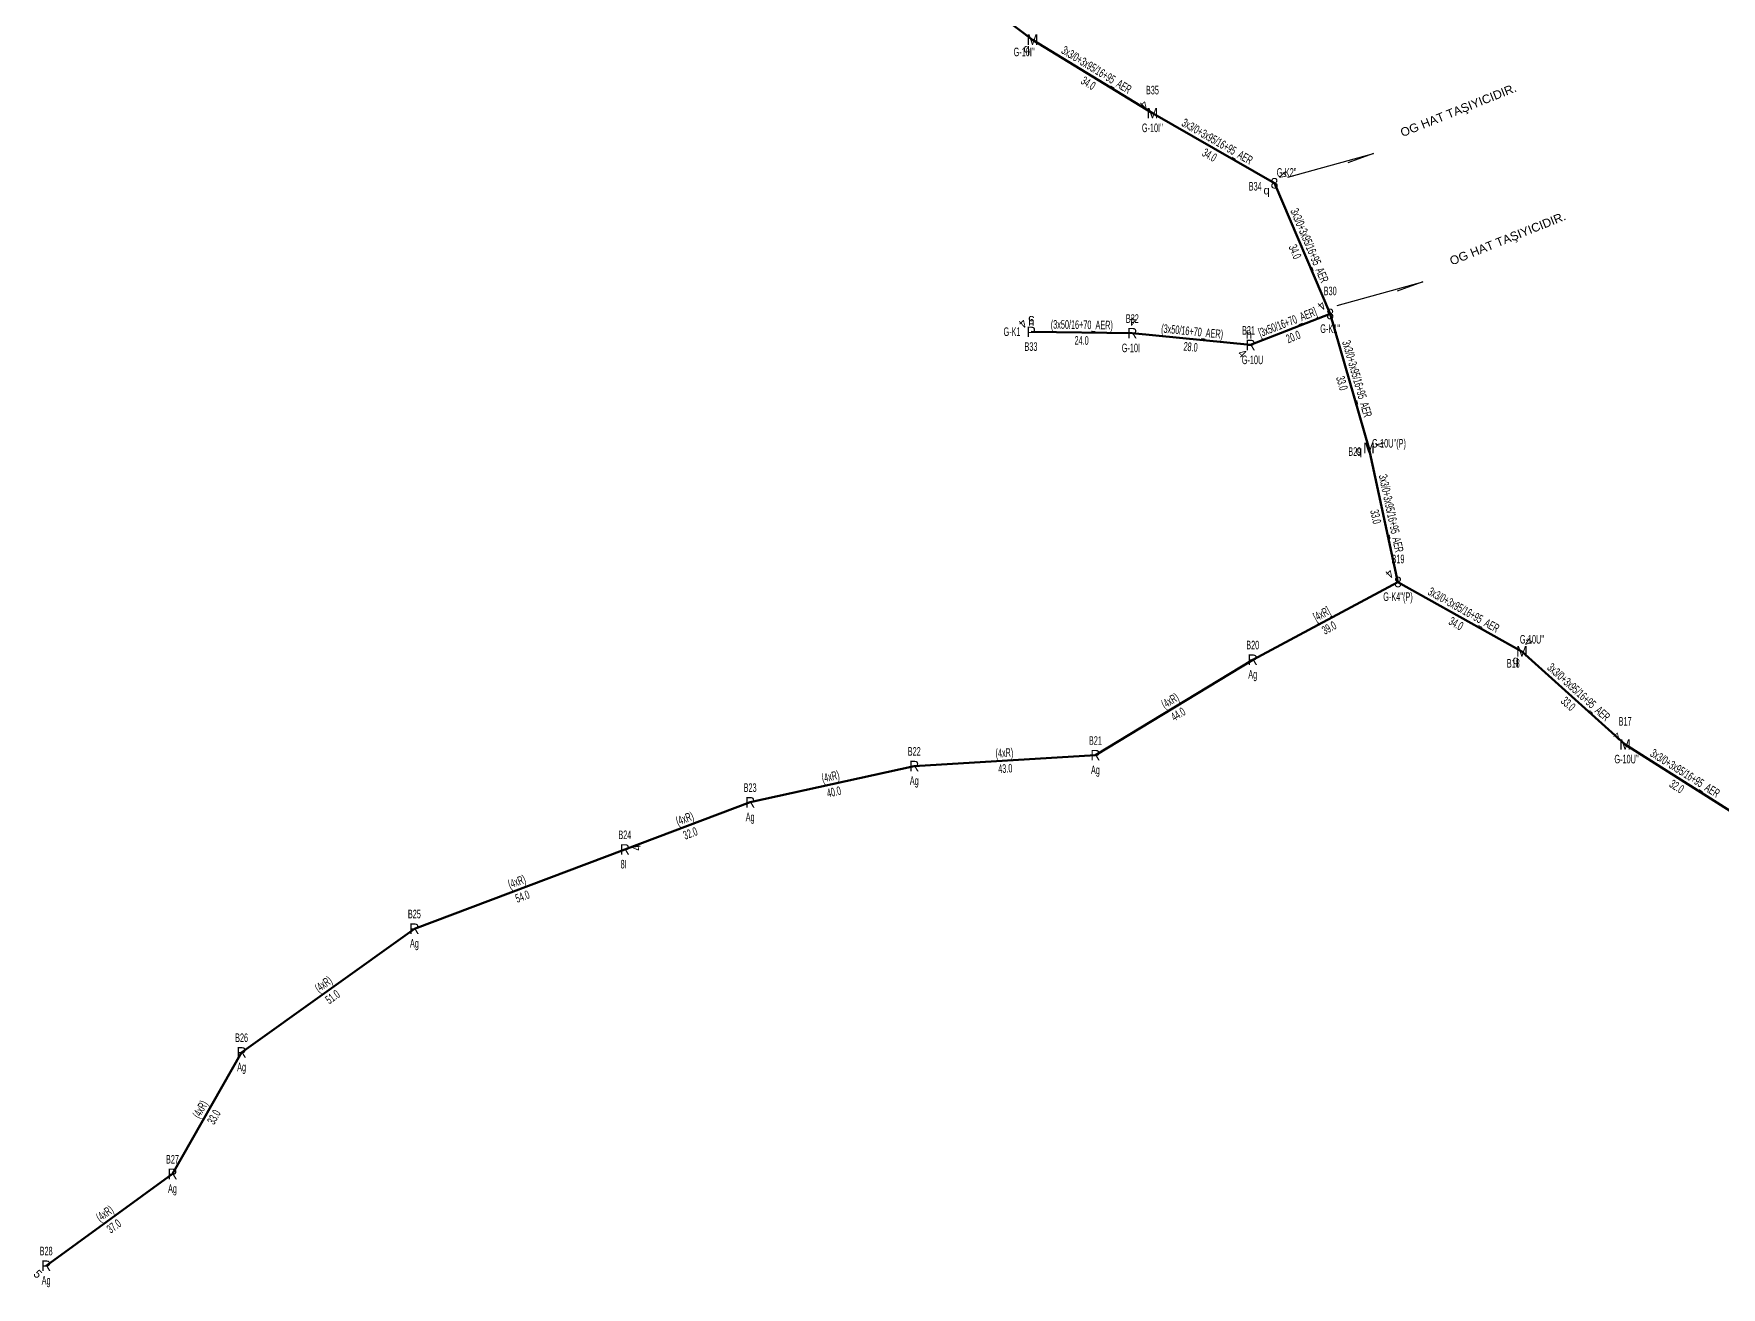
# Model space of a CAD drawing. Header units: millimetres. Extents: x 533588 to 538589, y 4082985 to 4086946.
# Drawn here: x 536640.9 to 537043.6, y 4084707.4 to 4085006.6 of the extents above; entities that cross this region are included whole.
import ezdxf
from ezdxf.enums import TextEntityAlignment as Align

# ---------------------------------------------------------------- set-up
doc = ezdxf.new("R2010")
doc.units = ezdxf.units.MM
for name, color, linetype, lineweight in [('DIREK_AG_MEVCUT', 120, 'Continuous', 25), ('DIREK_OG_YENI', 10, 'Continuous', 25), ('HAT_AG_HAVAI_BYSK', 3, 'Continuous', 50), ('HAT_AG_HAVAI_MEVCUT', 126, 'Continuous', 50), ('HAT_OG_HAVAI_YENI', 1, 'Continuous', 70), ('KULLANICI', 1, 'Continuous', 25)]:
    doc.layers.add(name, color=color, linetype=linetype, lineweight=lineweight)
doc.styles.add('Direk', font='B_CAD')
doc.styles.get("Standard").update_dxf_attribs({"font": 'Arial'})

msp = doc.modelspace()

# ---------------------------------------------------------------- linework, layer by layer
at = {"layer": 'HAT_AG_HAVAI_BYSK'}
for p, q in [((536950.259, 4084939.679), (536931.243, 4084932.285)), ((536931.774654, 4084857.177677), (536966.438, 4084875.716))]:
    msp.add_line(p, q, dxfattribs=at)
at = {"layer": 'HAT_AG_HAVAI_MEVCUT'}
for p, q in [((536903.037, 4084935.086), (536878.894, 4084935.398)), ((536931.243, 4084932.285), (536903.037, 4084935.086)), ((536931.774654, 4084857.177677), (536894.231487, 4084834.388111)), ((536894.231487, 4084834.388111), (536850.99493, 4084831.799096)), ((536850.99493, 4084831.799096), (536811.838759, 4084823.147662)), ((536811.838759, 4084823.147662), (536781.936, 4084811.885)), ((536781.936, 4084811.885), (536731.708732, 4084792.985632)), ((536731.708732, 4084792.985632), (536690.472573, 4084763.470724)), ((536690.472573, 4084763.470724), (536673.977179, 4084734.461583)), ((536673.977179, 4084734.461583), (536643.830425, 4084712.562525))]:
    msp.add_line(p, q, dxfattribs=at)
at = {"layer": 'HAT_OG_HAVAI_YENI'}
for p, q in [((536853.325, 4085024.702), (536879.22, 4085005.139)), ((536907.832, 4084987.602), (536879.22, 4085005.139)), ((536907.832, 4084987.602), (536936.959, 4084970.876)), ((536936.959, 4084970.876), (536950.259, 4084939.679)), ((536950.259, 4084939.679), (536959.517, 4084907.702)), ((536966.438, 4084875.716), (536959.517, 4084907.702)), ((536996.003, 4084859.164), (536966.438, 4084875.716)), ((536996.003, 4084859.164), (537020.636, 4084836.959)), ((537020.636, 4084836.959), (537047.295, 4084820.091))]:
    msp.add_line(p, q, dxfattribs=at)
at = {"layer": 'KULLANICI'}
for p, q in [((536940.186066, 4084972.300641), (536960.598248, 4084978.002368)), ((536960.598248, 4084978.002368), (536954.4974, 4084975.778695)), ((536951.960014, 4084941.671311), (536972.372196, 4084947.373038)), ((536972.372196, 4084947.373038), (536966.271349, 4084945.149365))]:
    msp.add_line(p, q, dxfattribs=at)

# ---------------------------------------------------------------- texts
at = {"layer": 'DIREK_AG_MEVCUT', "color": 32, "style": 'Direk'}
for s, rotation, p in [('4', 224.297266, (536876.938533, 4084937.402033)), ('5', 179.259627, (536878.93018, 4084938.197766)), ('4', 537.164416, (536903.175516, 4084937.882572)), ('4', 316.058634, (536929.300019, 4084930.268859)), ('4', 457.907719, (536784.709375, 4084812.270218)), ('5', 315.000001, (536641.850526, 4084710.582626))]:
    msp.add_text(s, height=2, rotation=rotation, dxfattribs=at).set_placement(p, align=Align.MIDDLE_CENTER)
at = {"layer": 'DIREK_AG_MEVCUT', "color": 40, "style": 'Direk'}
for s, height, p in [('h', 2, (536878.926305, 4084937.897791)), ('h', 2, (536930.904221, 4084934.761939)), ('R', 2.5, (536931.774654, 4084857.177677))]:
    msp.add_text(s, height=height, dxfattribs=at).set_placement(p, align=Align.MIDDLE_CENTER)
at = {"layer": 'DIREK_AG_MEVCUT', "width": 0.53}
for s, p in [('B32', (536903.037, 4084938.586)), ('B31', (536930.768695, 4084935.752713)), ('G-K1', (536874.331406, 4084935.450965)), ('B33', (536878.848774, 4084931.898292)), ('G-10I', (536902.69979, 4084931.586)), ('G-10U', (536931.728305, 4084928.73686)), ('B20', (536931.774654, 4084860.677677)), ('Ag', (536931.774654, 4084853.677677)), ('B22', (536850.99493, 4084835.299096)), ('B21', (536894.231487, 4084837.888111)), ('Ag', (536850.99493, 4084828.299096)), ('Ag', (536894.231487, 4084830.888111)), ('B23', (536811.838759, 4084826.647662)), ('Ag', (536811.838759, 4084819.647662)), ('B24', (536781.936, 4084815.385)), ('8I', (536781.640676, 4084808.385)), ('B25', (536731.708732, 4084796.485632)), ('Ag', (536731.708732, 4084789.485632)), ('B26', (536690.472573, 4084766.970724)), ('Ag', (536690.472573, 4084759.970724)), ('B27', (536673.977179, 4084737.961583)), ('Ag', (536673.977179, 4084730.961583)), ('B28', (536643.830425, 4084716.062525)), ('Ag', (536643.830425, 4084709.062525))]:
    msp.add_text(s, height=2.05, dxfattribs=at).set_placement(p, align=Align.MIDDLE_CENTER)
at = {"layer": 'DIREK_AG_MEVCUT', "style": 'Direk'}
for s, p in [('P', (536878.894, 4084935.398)), ('R', (536903.037, 4084935.086)), ('R', (536931.243, 4084932.285)), ('R', (536850.99493, 4084831.799096)), ('R', (536894.231487, 4084834.388111)), ('R', (536811.838759, 4084823.147662)), ('R', (536781.936, 4084811.885)), ('R', (536731.708732, 4084792.985632)), ('R', (536690.472573, 4084763.470724)), ('R', (536673.977179, 4084734.461583)), ('R', (536643.830425, 4084712.562525))]:
    msp.add_text(s, height=2.5, dxfattribs=at).set_placement(p, align=Align.MIDDLE_CENTER)
at = {"layer": 'DIREK_OG_YENI', "style": 'Direk'}
for s, p in [('M', (536879.22, 4085005.139)), ('M', (536907.832, 4084987.602)), ('8', (536936.959, 4084970.876)), ('8', (536950.259, 4084939.679)), ('M', (536959.517, 4084907.702)), ('8', (536966.438, 4084875.716)), ('M', (536996.003, 4084859.164)), ('M', (537020.636, 4084836.959))]:
    msp.add_text(s, height=2.5, dxfattribs=at).set_placement(p, align=Align.MIDDLE_CENTER)
at = {"layer": 'DIREK_OG_YENI', "width": 0.53}
for s, p in [("G-10I''", (536877.219163, 4085002.20453)), ('B35', (536907.832, 4084993.102)), ("G-10I''", (536907.832, 4084984.102)), ("G-K2''", (536939.859346, 4084973.452118)), ('B34', (536932.366109, 4084970.158928)), ('B30', (536950.259, 4084945.179)), ("G-K1''", (536950.259, 4084936.179)), ("G-10U''(P)", (536964.290457, 4084908.822664)), ('B29', (536956.1236, 4084906.844775)), ('B19', (536966.438, 4084881.216)), ("G-K4''(P)", (536966.438, 4084872.216)), ("G-10U''", (536998.410637, 4084862.051971)), ('B18', (536993.963719, 4084856.319473)), ('B17', (537020.636, 4084842.459)), ("G-10U''", (537020.97321, 4084833.459))]:
    msp.add_text(s, height=2.05, dxfattribs=at).set_placement(p, align=Align.MIDDLE_CENTER)
at = {"layer": 'DIREK_OG_YENI', "color": 4, "style": 'Direk'}
for p in [(536877.811628, 4085003.073452), (536935.089847, 4084969.215799), (536957.093143, 4084907.089696), (536994.546371, 4084857.132195)]:
    msp.add_text('q', height=2, dxfattribs=at).set_placement(p, align=Align.MIDDLE_CENTER)
at = {"layer": 'DIREK_OG_YENI', "color": 32, "style": 'Direk'}
for rotation, p in [(225.000001, (536905.852101, 4084989.581899)), (131.61182, (536939.052451, 4084972.735425)), (225.000001, (536948.279101, 4084941.658899)), (104.177196, (536962.23172, 4084908.38778)), (225.000001, (536964.458101, 4084877.695899)), (144.362728, (536997.634425, 4084861.439621)), (225.000001, (537018.656101, 4084838.938899))]:
    msp.add_text('4', height=2, rotation=rotation, dxfattribs=at).set_placement(p, align=Align.MIDDLE_CENTER)
at = {"layer": 'HAT_AG_HAVAI_BYSK', "lineweight": 30, "width": 0.53}
for s, rotation, p in [('[3x50/16+70_AER]', 21.248443, (536940.443272, 4084936.774546)), ('[4xR]', 28.138341, (536948.705465, 4084867.196378, 268483.219))]:
    msp.add_text(s, height=2.05, rotation=rotation, dxfattribs=at).set_placement(p, align=Align.CENTER)
for s, rotation, p in [('20.0', 21.248443, (536941.059374, 4084935.190116)), ('39.0', 28.138341, (536949.507189, 4084865.697299, 268483.219))]:
    msp.add_text(s, height=2.05, rotation=rotation, dxfattribs=at).set_placement(p, align=Align.TOP_CENTER)
at = {"layer": 'HAT_AG_HAVAI_MEVCUT', "lineweight": 30, "width": 0.53}
for s, rotation, p in [('(3x50/16+70_AER)', 359.259624, (536890.976505, 4084936.092284)), ('(3x50/16+70_AER)', 354.328434, (536917.224387, 4084934.5316)), ('(4xR)', 391.258714, (536912.562003, 4084846.509502, 268447.115744)), ('(4xR)', 363.426793, (536872.562401, 4084833.942084)), ('(4xR)', 372.459156, (536831.233462, 4084828.303362)), ('(4xR)', 380.637547, (536796.587608, 4084818.312008)), ('(4xR)', 380.62075, (536756.522828, 4084803.231081)), ('(4xR)', 395.593311, (536710.595928, 4084778.919372)), ('(4xR)', 420.376251, (536681.485979, 4084749.38631)), ('(4xR)', 395.995221, (536658.404242, 4084724.19976))]:
    msp.add_text(s, height=2.05, rotation=rotation, dxfattribs=at).set_placement(p, align=Align.CENTER)
for s, rotation, p in [('24.0', 359.259624, (536890.954539, 4084934.392426)), ('28.0', 354.328434, (536917.056383, 4084932.839922)), ('44.0', 391.258714, (536913.444139, 4084845.056286, 268447.115744)), ('43.0', 363.426793, (536872.664016, 4084832.245123)), ('40.0', 372.459156, (536831.600226, 4084826.643396)), ('32.0', 380.637547, (536797.186781, 4084816.721099)), ('54.0', 380.62075, (536757.121535, 4084801.639997)), ('51.0', 395.593311, (536711.585376, 4084777.536985)), ('33.0', 420.376251, (536682.963773, 4084748.545997)), ('37.0', 395.995221, (536659.403362, 4084722.824348))]:
    msp.add_text(s, height=2.05, rotation=rotation, dxfattribs=at).set_placement(p, align=Align.TOP_CENTER)
at = {"layer": 'HAT_OG_HAVAI_YENI', "lineweight": 30, "width": 0.53}
for rotation, p in [(328.494985, (536893.970165, 4084997.095539)), (330.133034, (536922.81871, 4084979.976311)), (293.090607, (536944.391035, 4084955.611094)), (286.146266, (536955.704629, 4084923.927367)), (282.208126, (536963.808059, 4084891.888739)), (330.7587, (536981.635559, 4084868.181385)), (317.966756, (537008.8885, 4084848.692688)), (327.677825, (537034.419983, 4084829.243068))]:
    msp.add_text('3x3/0+3x95/16+95_AER', height=2.05, rotation=rotation, dxfattribs=at).set_placement(p, align=Align.CENTER)
for s, rotation, p in [('34.0', 328.494985, (536893.081791, 4084995.646128)), ('34.0', 330.133034, (536921.972131, 4084978.502098)), ('34.0', 293.090607, (536942.827229, 4084954.944377)), ('33.0', 286.146266, (536954.071686, 4084923.454613)), ('33.0', 282.208126, (536962.146503, 4084891.529251)), ('34.0', 330.7587, (536980.805128, 4084866.698016)), ('33.0', 317.966756, (537007.750245, 4084847.430002)), ('32.0', 327.677825, (537033.511028, 4084827.806475))]:
    msp.add_text(s, height=2.05, rotation=rotation, dxfattribs=at).set_placement(p, align=Align.TOP_CENTER)
at = {"layer": 'KULLANICI'}
for p in [(536980.839365, 4084988.322465), (536992.613313, 4084957.693135)]:
    msp.add_text('OG HAT TAŞIYICIDIR.', height=2.0566, rotation=21.8014, dxfattribs=at).set_placement(p, align=Align.MIDDLE_CENTER)

doc.saveas('drawing.dxf')
